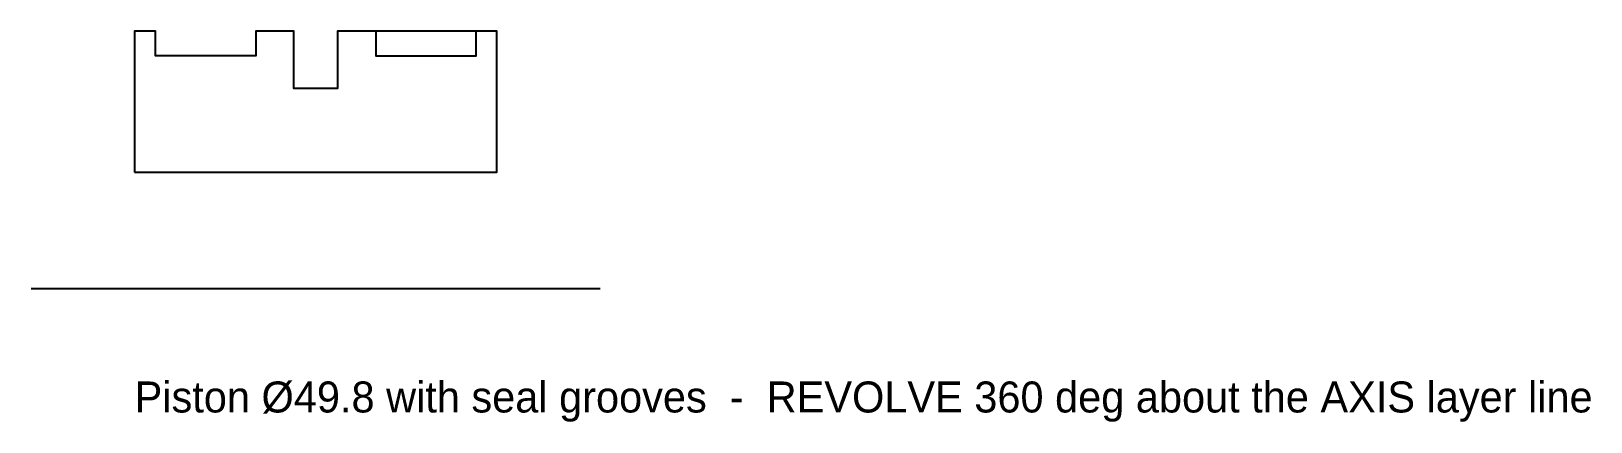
# Model space of a CAD drawing. Header units: metres. Extents: x -10 to 141, y -13 to 25.
import ezdxf

# ---------------------------------------------------------------- set-up
doc = ezdxf.new("R2010")
doc.units = ezdxf.units.M
for name, color, linetype in [('AXIS', 5, 'Continuous'), ('NOTE', 8, 'Continuous'), ('OUTLINE', 7, 'Continuous')]:
    doc.layers.add(name, color=color, linetype=linetype)

msp = doc.modelspace()

# ---------------------------------------------------------------- linework, layer by layer
at = {"layer": 'AXIS'}
msp.add_line((-10, 0), (45, 0), dxfattribs=at)
at = {"layer": 'OUTLINE'}
msp.add_lwpolyline([(0, 11.25), (35, 11.25), (35, 24.9), (23.3, 24.9), (23.3, 22.5), (33, 22.5), (33, 24.9), (19.6, 24.9), (19.6, 19.35), (15.4, 19.35), (15.4, 24.9), (11.7, 24.9), (11.7, 22.5), (2, 22.5), (2, 24.9), (0, 24.9)], close=True, dxfattribs=at)

# ---------------------------------------------------------------- texts
at = {"layer": 'NOTE'}
msp.add_text('Piston Ø49.8 with seal grooves  -  REVOLVE 360 deg about the AXIS layer line', height=3, dxfattribs=at).set_placement((0, -12))

doc.saveas('drawing.dxf')
